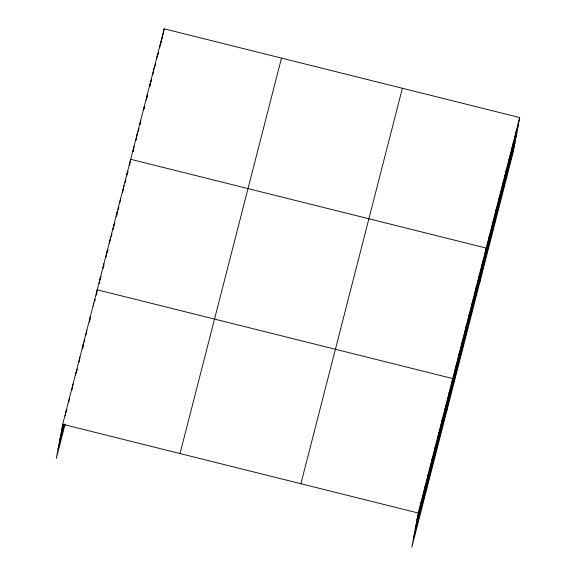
<?xml version="1.0" encoding="UTF-8"?>
<svg xmlns="http://www.w3.org/2000/svg" width="576" height="576" viewBox="0 0 576 576"><rect width="100%" height="100%" fill="white"/><g stroke="black" fill="none" stroke-linecap="round" stroke-linejoin="round"><path stroke-width="0.86" d="M519.696 117.562L418.219 513.022L411.826 547.2L513.295 151.74L519.696 117.562L164.174 28.8L62.705 424.26L56.304 458.438L65.146 423.986M65.182 415.987L66.154 410.81M68.63 402.545L69.602 397.368M71.921 389.959L73.051 383.926M75.535 375.653L76.5 370.476M78.984 362.203L79.949 357.034M82.433 348.761L83.405 343.584M85.882 335.311L86.854 330.142M89.338 321.869L90.302 316.692M93.269 305.834L93.751 303.25M96.235 294.977L97.2 289.8L452.722 378.569L446.328 412.747M99.259 283.651L100.548 276.754M103.09 268.013L103.896 263.7M105.955 257.551L107.251 250.654M109.469 243.641L110.599 237.6M112.975 229.723L113.947 224.554M116.323 216.677L117.295 211.5M119.837 202.766L120.643 198.454M122.702 192.298L123.991 185.4M126.691 175.802L127.339 172.354M129.557 165.341L130.687 159.3L486.209 248.062L479.815 282.24M133.07 151.423L134.035 146.254M137.383 133.2L136.094 140.098L136.764 137.491M139.925 124.459L140.731 120.154M143.438 110.549L144.079 107.1M146.304 100.087L147.434 94.054M149.81 86.177L150.782 81M152.834 74.851L154.13 67.954M156.672 59.213L157.478 54.9M159.696 47.887L160.826 41.854M163.044 34.834L164.174 28.8M420.379 506.477L421.675 499.579M423.828 493.027L425.124 486.13M427.284 479.585L428.573 472.687M430.733 466.135L432.022 459.238M434.182 452.693L435.47 445.795M437.63 439.243L438.919 432.346M441.079 425.801L442.375 418.903M444.535 412.358L445.824 405.454M447.984 398.909L449.273 392.011M454.781 372.413L456.07 365.515M458.129 359.366L459.418 352.462M461.477 346.313L462.766 339.415M464.825 333.266L466.121 326.362M468.173 320.213L469.469 313.315M471.521 307.166L472.817 300.262M474.869 294.113L476.165 287.215M478.224 281.059L479.513 274.162M481.572 268.013L482.861 261.115M488.268 241.913L489.557 235.015M491.616 228.859L492.905 221.962M494.964 215.813L496.253 208.915M498.312 202.759L499.601 195.862M501.66 189.713L502.949 182.815M505.008 176.659L506.297 169.762M508.356 163.613L509.652 156.715M511.704 150.559L513 143.662M515.052 137.513L516.348 130.615M61.409 431.158L63.137 424.433M66.37 411.833L67.018 409.306M76.723 371.491L77.364 368.971M82.541 348.804L83.189 346.284M84.269 342.079L84.917 339.559M89.446 321.912L90.086 319.392M94.615 301.745L95.263 299.225M96.358 294.962L97.027 292.349M100.375 279.302L101.045 276.689M103.277 267.991L103.946 265.378M107.294 252.331L107.964 249.718M111.312 236.671L111.982 234.058M114.214 225.36L114.883 222.754M116.453 216.662L117.122 214.049M118.238 209.7L118.908 207.094M125.158 182.729L125.827 180.122M127.39 174.031L128.059 171.418M133.193 151.409L133.862 148.802M138.326 131.4L138.996 128.786M140.112 124.438L140.782 121.831M144.13 108.778L144.799 106.171M147.031 97.466L147.701 94.86M149.933 86.162L150.602 83.549M151.049 81.806L151.718 79.2M155.066 66.146L155.736 63.54M157.975 54.835L158.645 52.229M160.877 43.531L161.546 40.918M161.993 39.175L162.662 36.569M59.724 440.158L63.821 424.195M57.989 449.438L64.462 424.224M180.022 453.55L281.498 58.09M300.902 483.732L402.372 88.272M416.93 519.919L518.4 124.459M415.246 528.919L516.715 133.466M413.51 538.2L514.98 142.74M62.705 424.26L418.219 513.022"/></g></svg>
